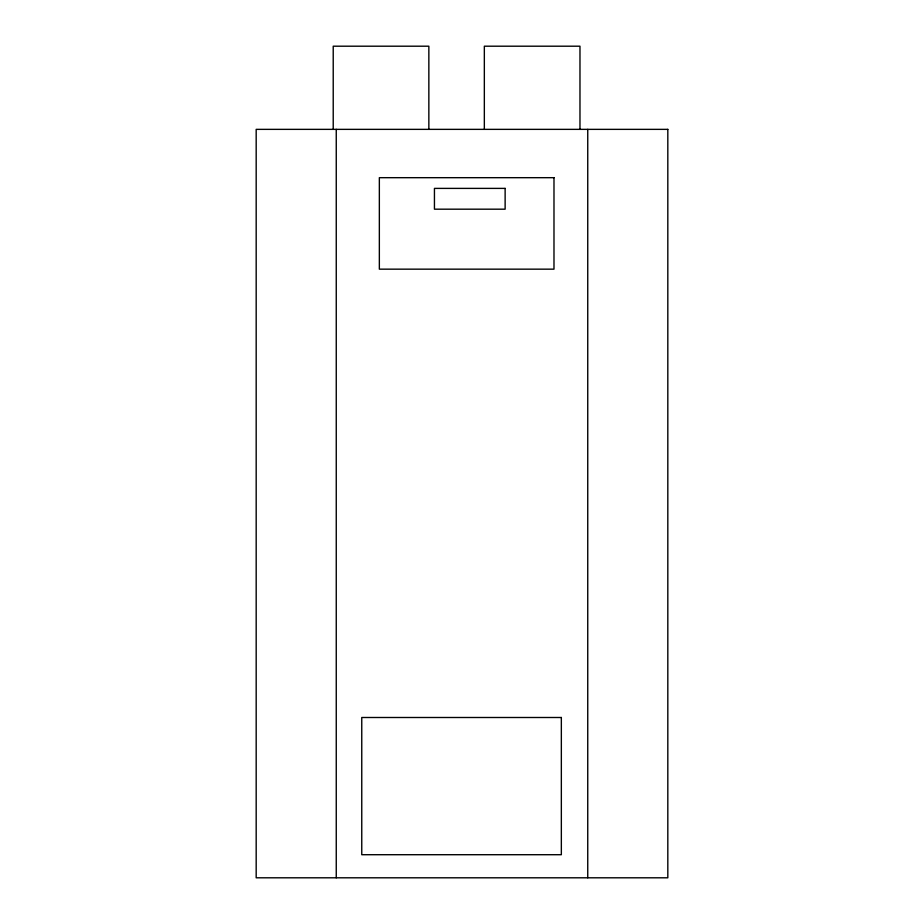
<?xml version="1.0" encoding="UTF-8"?>
<svg xmlns="http://www.w3.org/2000/svg" width="924" height="924" viewBox="0 0 924 924"><rect width="100%" height="100%" fill="white"/><g stroke="black" fill="none" stroke-linecap="round" stroke-linejoin="round"><path stroke-width="1.39" d="M587.745 129.36L587.745 877.8M579.972 129.36L579.972 46.2L484.338 46.2L484.338 129.36M428.852 129.36L428.852 46.2L333.218 46.2L333.218 129.36M336.255 129.36L336.255 877.8M667.821 129.36L256.179 129.36L256.179 877.8L667.821 877.8L667.821 129.36M553.984 177.685L379.348 177.685L379.348 269.161L553.984 269.161L553.984 177.685M505.128 188.392L434.442 188.392L434.442 209.182L505.128 209.182L505.128 188.392M561.342 717.498L361.758 717.498L361.758 854.712L561.342 854.712L561.342 717.498"/></g></svg>
